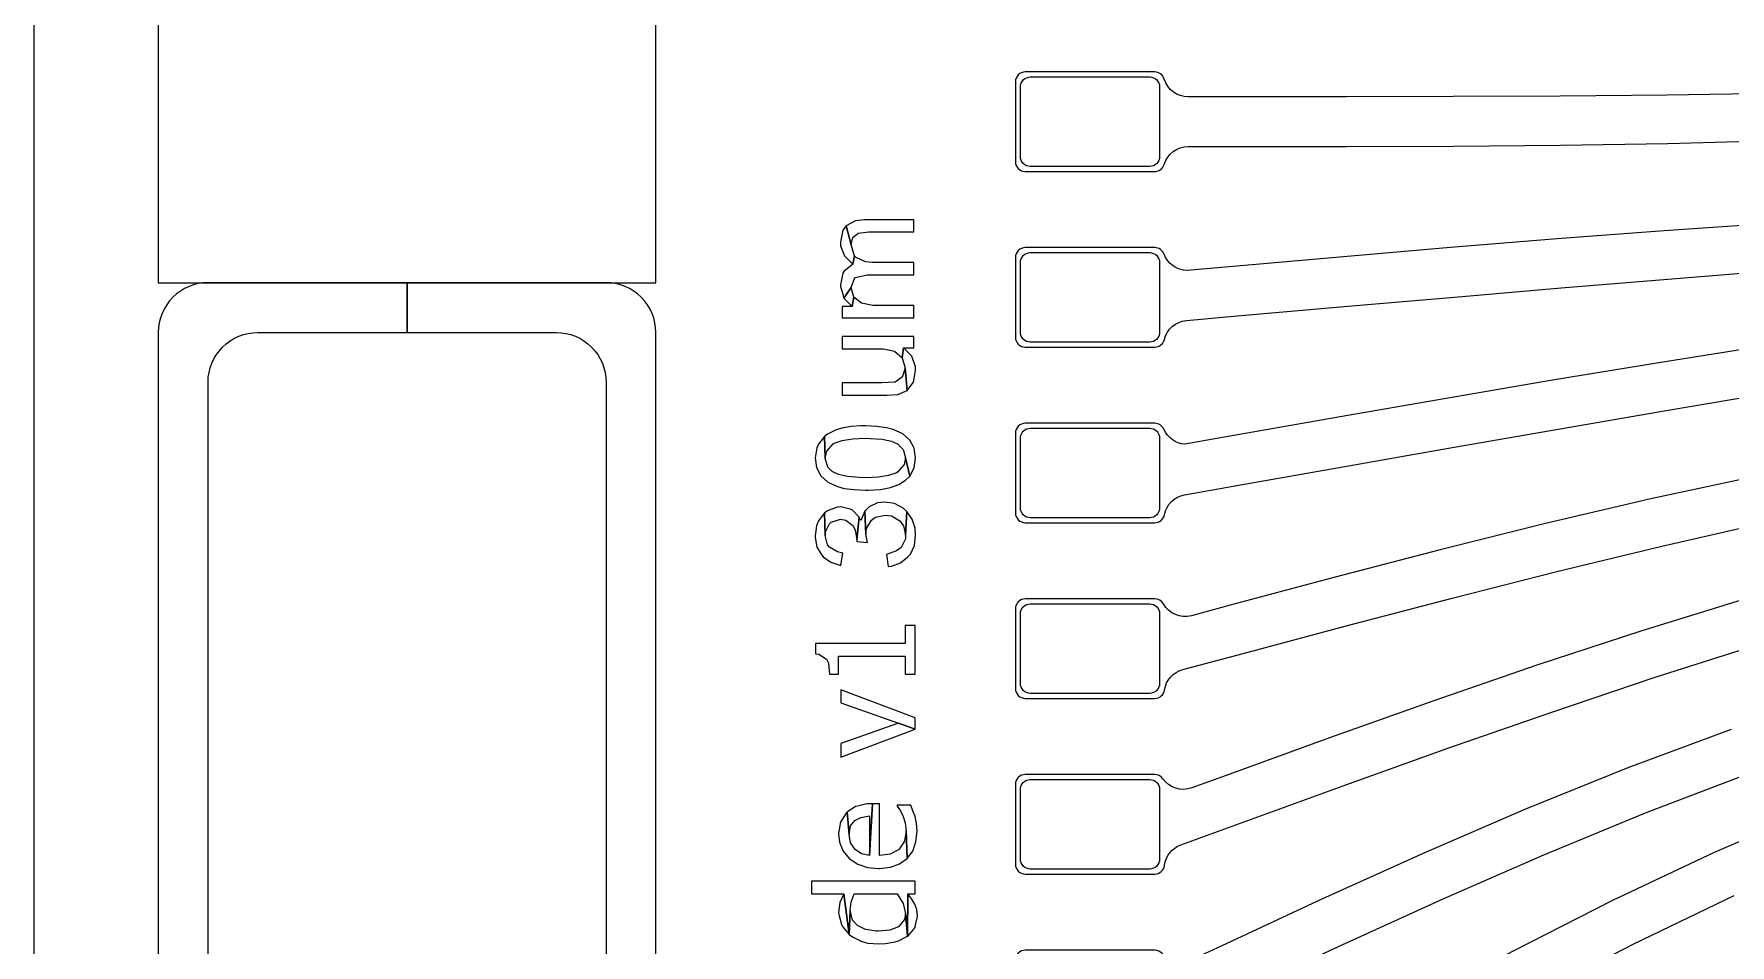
# Model space of a CAD drawing. Header units: millimetres. Extents: x 0 to 20, y 0 to 10.
# Drawn here: x 0 to 3.409, y 3.244 to 5.075 of the extents above; entities that cross this region are included whole.
import ezdxf

# ---------------------------------------------------------------- set-up
doc = ezdxf.new("R2010")
doc.units = ezdxf.units.MM
doc.header["$MEASUREMENT"] = 0
for name, color, linetype in [('Etch Layer 1', 10, 'Continuous'), ('Etch Layer 2', 112, 'Continuous'), ('Metal Layer 1', 52, 'Continuous')]:
    doc.layers.add(name, color=color, linetype=linetype)

msp = doc.modelspace()

# ---------------------------------------------------------------- linework, layer by layer
for points in [[(20, 10), (0, 10), (0, 0), (20, 0)], [(0.25, 4.575), (1.25, 4.575), (1.25, 5.575), (0.25, 5.575)]]:
    msp.add_lwpolyline(points, close=True)
at = {"layer": 'Etch Layer 1'}
for points in [[(3.6715, 0.35), (0.45, 0.35, -0.414214), (0.35, 0.45), (0.35, 4.375, -0.414214), (0.45, 4.475), (0.75, 4.475), (0.75, 4.575), (0.35, 4.575, 0.414214), (0.25, 4.475), (0.25, 0.35, 0.414214), (0.35, 0.25), (3.7715, 0.25, 0.414214)], [(3.7715, 1.25), (1.35, 1.25, -0.414214), (1.25, 1.35), (1.25, 4.475, 0.414214), (1.15, 4.575), (0.75, 4.575), (0.75, 4.475), (1.05, 4.475, -0.414214), (1.15, 4.375), (1.15, 1.35, 0.414214), (1.35, 1.15), (3.6715, 1.15, -0.414214)]]:
    msp.add_lwpolyline(points, format="xyb", dxfattribs=at)
at = {"layer": 'Etch Layer 2'}
for points in [[(2.2625, 4.8285, -0.414214), (2.2425, 4.8085), (2.0025, 4.8085, -0.414214), (1.9825, 4.8285), (1.9825, 4.9685, -0.414214), (2.0025, 4.9885), (2.2425, 4.9885, -0.414214), (2.2625, 4.9685)], [(2.2625, 4.4755, -0.414214), (2.2425, 4.4555), (2.0025, 4.4555, -0.414214), (1.9825, 4.4755), (1.9825, 4.6155, -0.414214), (2.0025, 4.6355), (2.2425, 4.6355, -0.414214), (2.2625, 4.6155)], [(2.2625, 4.1225, -0.414214), (2.2425, 4.1025), (2.0025, 4.1025, -0.414214), (1.9825, 4.1225), (1.9825, 4.2625, -0.414214), (2.0025, 4.2825), (2.2425, 4.2825, -0.414214), (2.2625, 4.2625)], [(2.2625, 3.7695, -0.414214), (2.2425, 3.7495), (2.0025, 3.7495, -0.414214), (1.9825, 3.7695), (1.9825, 3.9095, -0.414214), (2.0025, 3.9295), (2.2425, 3.9295, -0.414214), (2.2625, 3.9095)], [(2.2625, 3.4165, -0.414214), (2.2425, 3.3965), (2.0025, 3.3965, -0.414214), (1.9825, 3.4165), (1.9825, 3.5565, -0.414214), (2.0025, 3.5765), (2.2425, 3.5765, -0.414214), (2.2625, 3.5565)]]:
    msp.add_lwpolyline(points, format="xyb", close=True, dxfattribs=at)
for points in [[(3.6715, 0.35), (0.45, 0.35, -0.414214), (0.35, 0.45), (0.35, 4.375, -0.414214), (0.45, 4.475), (0.75, 4.475), (0.75, 4.575), (0.35, 4.575, 0.414214), (0.25, 4.475), (0.25, 0.35, 0.414214), (0.35, 0.25), (3.7715, 0.25, 0.414214)], [(3.7715, 1.25), (1.35, 1.25, -0.414214), (1.25, 1.35), (1.25, 4.475, 0.414214), (1.15, 4.575), (0.75, 4.575), (0.75, 4.475), (1.05, 4.475, -0.414214), (1.15, 4.375), (1.15, 1.35, 0.414214), (1.35, 1.15), (3.6715, 1.15, -0.414214)]]:
    msp.add_lwpolyline(points, format="xyb", dxfattribs=at)
at = {"layer": 'Metal Layer 1'}
for points in [[(3.4978, 4.9553), (3.2827, 4.9522), (3.0677, 4.9501), (2.8526, 4.949), (2.6376, 4.9486), (2.4225, 4.9485), (2.3196, 4.9485, -0.331679), (2.2717, 4.9842, 0.331679), (2.2525, 4.9985), (1.9925, 4.9985, 0.414214), (1.9725, 4.9785), (1.9725, 4.8185, 0.414214), (1.9925, 4.7985), (2.2525, 4.7985, 0.331679), (2.2717, 4.8128, -0.331679), (2.3196, 4.8485), (2.4225, 4.8485), (2.6377, 4.8486), (2.8529, 4.8494), (3.0681, 4.8514), (3.2832, 4.855), (3.4983, 4.8605)], [(3.4913, 4.6943), (3.2765, 4.6793), (3.0617, 4.6629), (2.8469, 4.6454), (2.6322, 4.6271), (2.4176, 4.6084), (2.318, 4.5997, -0.313029), (2.2713, 4.6324, 0.314382), (2.2525, 4.6455), (1.9925, 4.6455, 0.414214), (1.9725, 4.6255), (1.9725, 4.4655, 0.414214), (1.9925, 4.4455), (2.2525, 4.4455, 0.347461), (2.272, 4.4609, -0.32319), (2.3162, 4.4991), (2.4263, 4.5088), (2.6406, 4.5275), (2.855, 4.5461), (3.0694, 4.5644), (3.2838, 4.5823), (3.4983, 4.5997)], [(3.4799, 4.4481), (3.2659, 4.4142), (3.0521, 4.3789), (2.8385, 4.3425), (2.625, 4.3054), (2.4115, 4.2678), (2.3131, 4.2504, -0.279107), (2.2709, 4.2804, 0.299123), (2.2525, 4.2925), (1.9925, 4.2925, 0.414214), (1.9725, 4.2725), (1.9725, 4.1125, 0.414214), (1.9925, 4.0925), (2.2525, 4.0925, 0.360752), (2.2722, 4.1088, -0.312174), (2.3126, 4.1488), (2.4289, 4.1693), (2.6418, 4.2068), (2.8547, 4.2442), (3.0677, 4.2814), (3.2808, 4.3181), (3.4941, 4.3543)], [(3.4625, 4.1864), (3.2499, 4.1405), (3.0379, 4.0908), (2.8264, 4.038), (2.6153, 3.9829), (2.4044, 3.9266), (2.3264, 3.9057, -0.341795), (2.2699, 3.9294, 0.270198), (2.2525, 3.9395), (1.9925, 3.9395, 0.414214), (1.9725, 3.9195), (1.9725, 3.7595, 0.414214), (1.9925, 3.7395), (2.2525, 3.7395, 0.371445), (2.2723, 3.7565, -0.298631), (2.3088, 3.7975), (2.4303, 3.83), (2.6402, 3.8861), (2.8502, 3.9412), (3.0606, 3.9947), (3.2715, 4.0457), (3.483, 4.0937)], [(3.4399, 3.9397), (3.2295, 3.8749), (3.0202, 3.8061), (2.8117, 3.7342), (2.6039, 3.6601), (2.3964, 3.5848), (2.327, 3.5596, -0.340003), (2.2689, 3.5779, 0.24522), (2.2525, 3.5865), (1.9925, 3.5865, 0.414214), (1.9725, 3.5665), (1.9725, 3.4065, 0.414214), (1.9925, 3.3865), (2.2525, 3.3865, 0.37939), (2.2724, 3.4041, -0.282524), (2.3049, 3.4451), (2.4306, 3.4908), (2.6369, 3.5657), (2.8435, 3.6398), (3.0506, 3.7121), (3.2585, 3.7819), (3.4674, 3.8488)], [(3.4111, 3.6771), (3.2035, 3.6001), (2.9976, 3.5169), (2.7932, 3.4284), (2.59, 3.3363), (2.3873, 3.2422), (2.3266, 3.2139, -0.335635), (2.2676, 3.2266, 0.2181), (2.2525, 3.2335), (1.9925, 3.2335, 0.414214), (1.9725, 3.2135), (1.9725, 3.0535, 0.414214), (1.9925, 3.0335), (2.2525, 3.0335, 0.384365), (2.2724, 3.0514, -0.263745), (2.301, 3.0916), (2.4296, 3.1516), (2.6306, 3.245), (2.8323, 3.3367), (3.0349, 3.4253), (3.239, 3.5094), (3.4448, 3.588)], [(3.5834, 3.5184), (3.3768, 3.4297), (3.1729, 3.3336), (2.9716, 3.2311), (2.7723, 3.1235), (2.5744, 3.0121), (2.3774, 2.8988), (2.325, 2.8686, -0.328707), (2.2661, 2.8752, 0.188881), (2.2525, 2.8805), (1.9925, 2.8805, 0.414214), (1.9725, 2.8605), (1.9725, 2.7005, 0.414214), (1.9925, 2.6805), (2.2525, 2.6805, 0.386022), (2.2724, 2.6986, -0.242068), (2.2972, 2.737), (2.4274, 2.8122), (2.6227, 2.9246), (2.8187, 3.0353), (3.0161, 3.1428), (3.2155, 3.2459), (3.4172, 3.3433)]]:
    msp.add_lwpolyline(points, format="xyb", dxfattribs=at)
at = {"layer": 'Metal Layer 1', "lineweight": 0}
for points in [[(1.621, 4.6569), (1.621, 4.649), (1.6288, 4.6289), (1.6456, 4.6121), (1.649, 4.6289), (1.6423, 4.6513), (1.6322, 4.6893), (1.6255, 4.6804)], [(1.6322, 4.6893), (1.6423, 4.6513), (1.6456, 4.6658), (1.6568, 4.6748), (1.6781, 4.677), (1.7687, 4.677), (1.7687, 4.7016), (1.6691, 4.7016), (1.6512, 4.6994)], [(1.621, 4.5707), (1.621, 4.5674), (1.6277, 4.545), (1.6277, 4.5439), (1.6423, 4.5651), (1.6501, 4.5853), (1.6512, 4.5853), (1.6747, 4.5909), (1.7687, 4.5909), (1.7687, 4.6155), (1.6848, 4.6155), (1.6714, 4.6166), (1.6523, 4.6255), (1.649, 4.6289), (1.6456, 4.6121), (1.6456, 4.6121), (1.6277, 4.5976), (1.6255, 4.5942)], [(1.6244, 4.5271), (1.6244, 4.5047), (1.7687, 4.5047), (1.7687, 4.5293), (1.6937, 4.5293), (1.6859, 4.5293), (1.6635, 4.5338), (1.6479, 4.5461), (1.6445, 4.5271)], [(1.6277, 4.5439), (1.6445, 4.5271), (1.6479, 4.5461), (1.6423, 4.5651)], [(1.6244, 4.4667), (1.6244, 4.442), (1.7016, 4.442), (1.7072, 4.442), (1.7295, 4.4376), (1.7452, 4.4241), (1.7474, 4.4443), (1.7687, 4.4443), (1.7687, 4.4667)], [(1.7452, 4.4241), (1.7508, 4.4029), (1.7553, 4.3581), (1.7676, 4.3749), (1.7676, 4.3749), (1.7721, 4.3984), (1.7721, 4.4062), (1.7642, 4.4275), (1.7474, 4.4443)], [(1.6244, 4.3738), (1.6244, 4.3492), (1.7139, 4.3492), (1.7363, 4.3503), (1.7553, 4.3581), (1.7508, 4.4029), (1.7452, 4.385), (1.7307, 4.3749), (1.7295, 4.3749), (1.7038, 4.3738)], [(1.5699, 4.2227), (1.5728, 4.2036), (1.5818, 4.1869), (1.5818, 4.1869), (1.5957, 4.1744), (1.6148, 4.1654), (1.6287, 4.1615), (1.6483, 4.1592), (1.6712, 4.1582), (1.6774, 4.1582), (1.7013, 4.1596), (1.7214, 4.1635), (1.7381, 4.1697), (1.7515, 4.1778), (1.7601, 4.1864), (1.7519, 4.2227), (1.7491, 4.2093), (1.7357, 4.1945), (1.7323, 4.1921), (1.7175, 4.1873), (1.6975, 4.184), (1.6712, 4.183), (1.6588, 4.1835), (1.6354, 4.1854), (1.6172, 4.1893), (1.6043, 4.1955), (1.5957, 4.2045), (1.5904, 4.2222), (1.589, 4.2657), (1.5766, 4.2504), (1.5732, 4.2428)], [(1.589, 4.2657), (1.5904, 4.2222), (1.5933, 4.2361), (1.6062, 4.2509), (1.61, 4.2533), (1.6244, 4.258), (1.6449, 4.2614), (1.6712, 4.2623), (1.6807, 4.2619), (1.7051, 4.2604), (1.7233, 4.2566), (1.7357, 4.2509), (1.7467, 4.2399), (1.7519, 4.2227), (1.7601, 4.1864), (1.7691, 4.2026), (1.772, 4.2227), (1.7691, 4.2423), (1.7605, 4.2585), (1.7605, 4.2585), (1.7462, 4.2709), (1.7271, 4.28), (1.7137, 4.2834), (1.6941, 4.2862), (1.6712, 4.2872), (1.6626, 4.2872), (1.6416, 4.2858), (1.6244, 4.2829), (1.6124, 4.2791), (1.5947, 4.2705)], [(1.6698, 4.1157), (1.6721, 4.0693), (1.6736, 4.0808), (1.6831, 4.0975), (1.6917, 4.1037), (1.7108, 4.108), (1.7237, 4.1066), (1.7405, 4.0966), (1.7476, 4.0865), (1.7519, 4.0674), (1.7543, 4.1152), (1.7467, 4.1219), (1.7295, 4.131), (1.7104, 4.1338), (1.6956, 4.1324), (1.6784, 4.1243)], [(1.5699, 4.0665), (1.5704, 4.0631), (1.5737, 4.0435), (1.5833, 4.0273), (1.5861, 4.0239), (1.6014, 4.0134), (1.6215, 4.0067), (1.6258, 4.0311), (1.6148, 4.034), (1.599, 4.0435), (1.5952, 4.0483), (1.59, 4.0669), (1.589, 4.1123), (1.5771, 4.0961), (1.5728, 4.0865)], [(1.589, 4.1123), (1.59, 4.0669), (1.5904, 4.0732), (1.599, 4.0904), (1.6024, 4.0937), (1.621, 4.0994), (1.6315, 4.098), (1.6459, 4.087), (1.6502, 4.0784), (1.654, 4.0588), (1.6583, 4.1037), (1.6449, 4.1176), (1.6406, 4.12), (1.6215, 4.1243), (1.6148, 4.1238), (1.5962, 4.1171)], [(1.654, 4.055), (1.675, 4.0526), (1.6721, 4.0693), (1.6698, 4.1157), (1.6616, 4.097), (1.6583, 4.1037), (1.654, 4.0588)], [(1.7132, 4.0287), (1.7166, 4.0044), (1.7233, 4.0053), (1.7419, 4.012), (1.7567, 4.0239), (1.7615, 4.0297), (1.7696, 4.0469), (1.772, 4.0674), (1.771, 4.0813), (1.7653, 4.0994), (1.7543, 4.1152), (1.7519, 4.0674), (1.7515, 4.0603), (1.7429, 4.0431), (1.7338, 4.0359)], [(1.5708, 3.8498), (1.5708, 3.8292), (1.5778, 3.8287), (1.5931, 3.8186), (1.5967, 3.8104), (1.599, 3.788), (1.6173, 3.788), (1.6173, 3.8245), (1.7508, 3.8245), (1.7508, 3.788), (1.7714, 3.788), (1.7714, 3.8857), (1.7508, 3.8857), (1.7508, 3.8498)], [(1.6214, 3.7569), (1.6214, 3.7304), (1.7373, 3.6898), (1.7714, 3.6774), (1.7714, 3.7004)], [(1.6214, 3.6486), (1.6214, 3.6215), (1.7714, 3.6774), (1.7373, 3.6898)], [(1.6173, 3.4673), (1.619, 3.4508), (1.6261, 3.4326), (1.639, 3.4173), (1.6402, 3.4161), (1.6561, 3.4061), (1.6755, 3.3996), (1.6973, 3.3979), (1.6991, 3.3979), (1.7214, 3.4002), (1.7397, 3.4067), (1.755, 3.4179), (1.7532, 3.4732), (1.7497, 3.4526), (1.7391, 3.4367), (1.7373, 3.4349), (1.7208, 3.4267), (1.6991, 3.4238), (1.6991, 3.5273), (1.6855, 3.5273), (1.6796, 3.4238), (1.6632, 3.4273), (1.6502, 3.4361), (1.6414, 3.4491), (1.6384, 3.4661), (1.6343, 3.5109), (1.6326, 3.5091), (1.6214, 3.492), (1.6202, 3.4879)], [(1.6343, 3.5109), (1.6384, 3.4661), (1.6414, 3.4832), (1.6496, 3.4944), (1.662, 3.5003), (1.6796, 3.5032), (1.6796, 3.4238), (1.6855, 3.5273), (1.6743, 3.5273), (1.6549, 3.5232), (1.6514, 3.522)], [(1.735, 3.525), (1.735, 3.5232), (1.7403, 3.5156), (1.7461, 3.5038), (1.7508, 3.4897), (1.7532, 3.4732), (1.755, 3.4179), (1.755, 3.4179), (1.7661, 3.4326), (1.7726, 3.4514), (1.775, 3.4732), (1.7738, 3.4885), (1.7709, 3.502), (1.7667, 3.5138), (1.7626, 3.525)], [(1.5625, 3.372), (1.5625, 3.3467), (1.6278, 3.3467), (1.6384, 3.2649), (1.6408, 3.3137), (1.6426, 3.3296), (1.6484, 3.3467), (1.735, 3.3467), (1.7361, 3.3449), (1.7473, 3.3272), (1.7473, 3.3272), (1.7514, 3.3072), (1.7556, 3.2613), (1.7561, 3.3467), (1.7714, 3.3467), (1.7714, 3.372)], [(1.6173, 3.309), (1.6178, 3.3049), (1.6231, 3.2849), (1.6249, 3.2808), (1.6384, 3.2649), (1.6278, 3.3467), (1.6196, 3.329)], [(1.7556, 3.2613), (1.7579, 3.2631), (1.7709, 3.279), (1.7714, 3.2813), (1.7756, 3.3014), (1.7744, 3.3149), (1.7703, 3.3261), (1.7644, 3.3361), (1.7561, 3.3467)], [(1.6384, 3.2649), (1.6449, 3.2602), (1.6637, 3.2507), (1.6761, 3.2478), (1.6979, 3.246), (1.7114, 3.2466), (1.7308, 3.2502), (1.7379, 3.2519), (1.7556, 3.2613), (1.7514, 3.3072), (1.7497, 3.2949), (1.7373, 3.2802), (1.7373, 3.2802), (1.7202, 3.2737), (1.6973, 3.2719), (1.6932, 3.2719), (1.6714, 3.2749), (1.6549, 3.2831), (1.6455, 3.2937), (1.6408, 3.3137)]]:
    msp.add_lwpolyline(points, close=True, dxfattribs=at)

doc.saveas('drawing.dxf')
